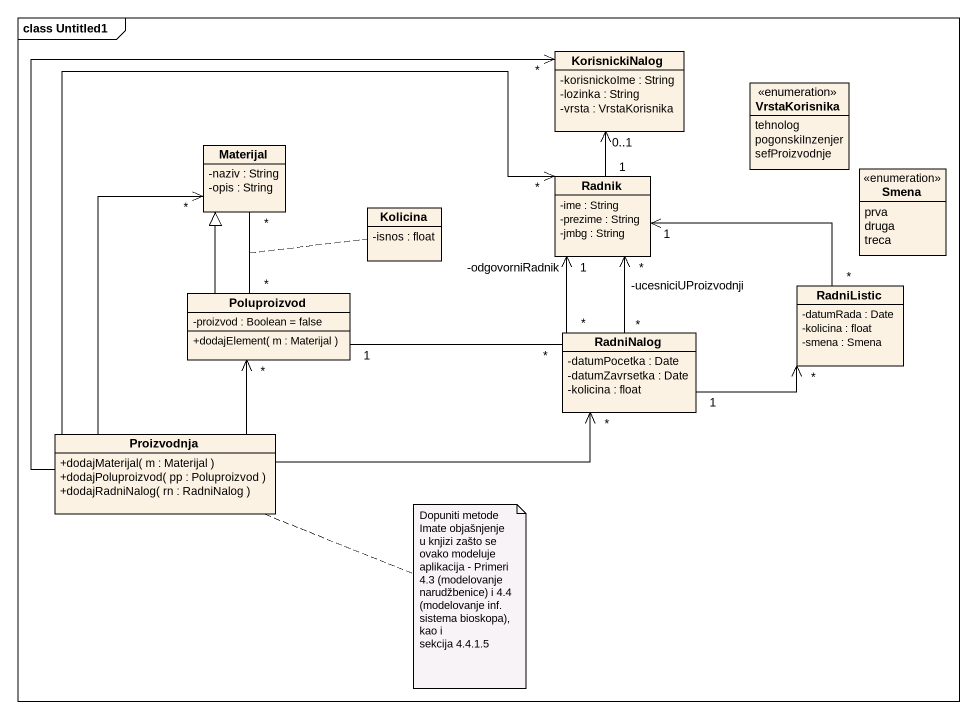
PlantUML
@startuml
mainframe class Untitled1
hide circle
hide empty members
skinparam classAttributeIconSize 0
class KorisnickiNalog {
  -korisnickoIme : String
  -lozinka : String
  -vrsta : VrstaKorisnika
}
enum VrstaKorisnika {
  tehnolog
  pogonskiInzenjer
  sefProizvodnje
}
class Materijal {
  -naziv : String
  -opis : String
}
class Radnik {
  -ime : String
  -prezime : String
  -jmbg : String
}
enum Smena {
  prva
  druga
  treca
}
class Kolicina {
  -isnos : float
}
class RadniListic {
  -datumRada : Date
  -kolicina : float
  -smena : Smena
}
class Poluproizvod {
  -proizvod : Boolean = false
  +dodajElement( m : Materijal )
}
class RadniNalog {
  -datumPocetka : Date
  -datumZavrsetka : Date
  -kolicina : float
}
class Proizvodnja {
  +dodajMaterijal( m : Materijal )
  +dodajPoluproizvod( pp : Poluproizvod )
  +dodajRadniNalog( rn : RadniNalog )
}
Radnik "1" -up-> "0..1" KorisnickiNalog
RadniListic "*" -left-> "1" Radnik
Poluproizvod -up-|> Materijal
Poluproizvod "*" -up- "*" Materijal
(Poluproizvod, Materijal) .. Kolicina
RadniNalog "*" -up-> "1\n-odgovorniRadnik" Radnik
RadniNalog "*" -up-> "*\n-ucesniciUProizvodnji" Radnik
RadniNalog "1" -right-> "*" RadniListic
RadniNalog "*" -left- "1" Poluproizvod
Proizvodnja -up-> "*" KorisnickiNalog
Proizvodnja -up-> "*" Materijal
Proizvodnja -right-> "*" Radnik
Proizvodnja -up-> "*" Poluproizvod
Proizvodnja -right-> "*" RadniNalog
note right of Proizvodnja
  Dopuniti metode
  Imate objašnjenje u knjizi zašto se ovako modeluje aplikacija - Primeri 4.3 (modelovanje narudžbenice) i 4.4 (modelovanje inf. sistema bioskopa), kao i
  sekcija 4.4.1.5
end note
@enduml
